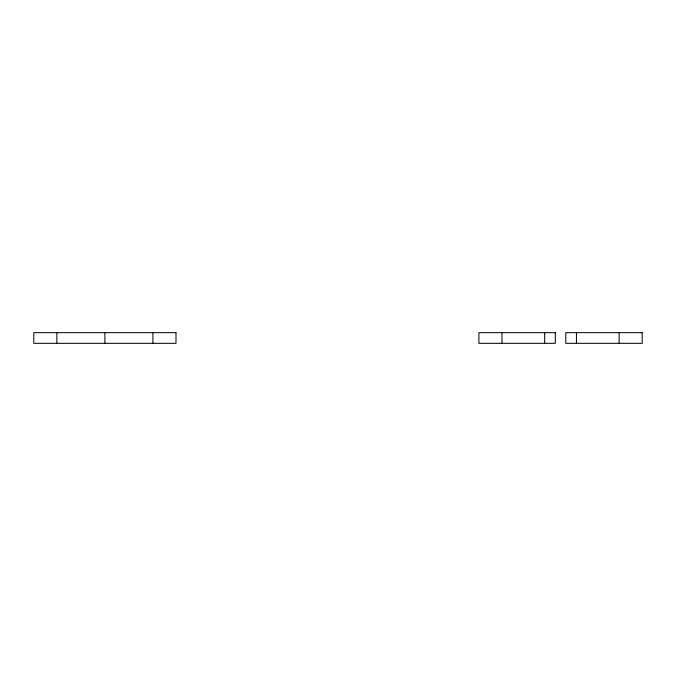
<?xml version="1.0" encoding="UTF-8"?>
<svg xmlns="http://www.w3.org/2000/svg" width="676" height="676" viewBox="0 0 676 676"><rect width="100%" height="100%" fill="white"/><g stroke="black" fill="none" stroke-linecap="round" stroke-linejoin="round"><path stroke-width="1.01" d="M619.132 332.668L619.132 343.332M576.442 332.668L576.442 343.332M544.662 332.668L544.662 343.332M501.972 332.668L501.972 343.332M152.92 332.668L152.92 343.332M104.89 332.668L104.89 343.332M56.868 332.668L56.868 343.332M175.988 332.668L33.8 332.668L33.8 343.332L175.988 343.332L175.988 332.668M555.326 332.668L478.904 332.668L478.904 343.332L555.326 343.332L555.326 332.668M642.2 332.668L565.778 332.668L565.778 343.332L642.2 343.332L642.2 332.668"/></g></svg>
